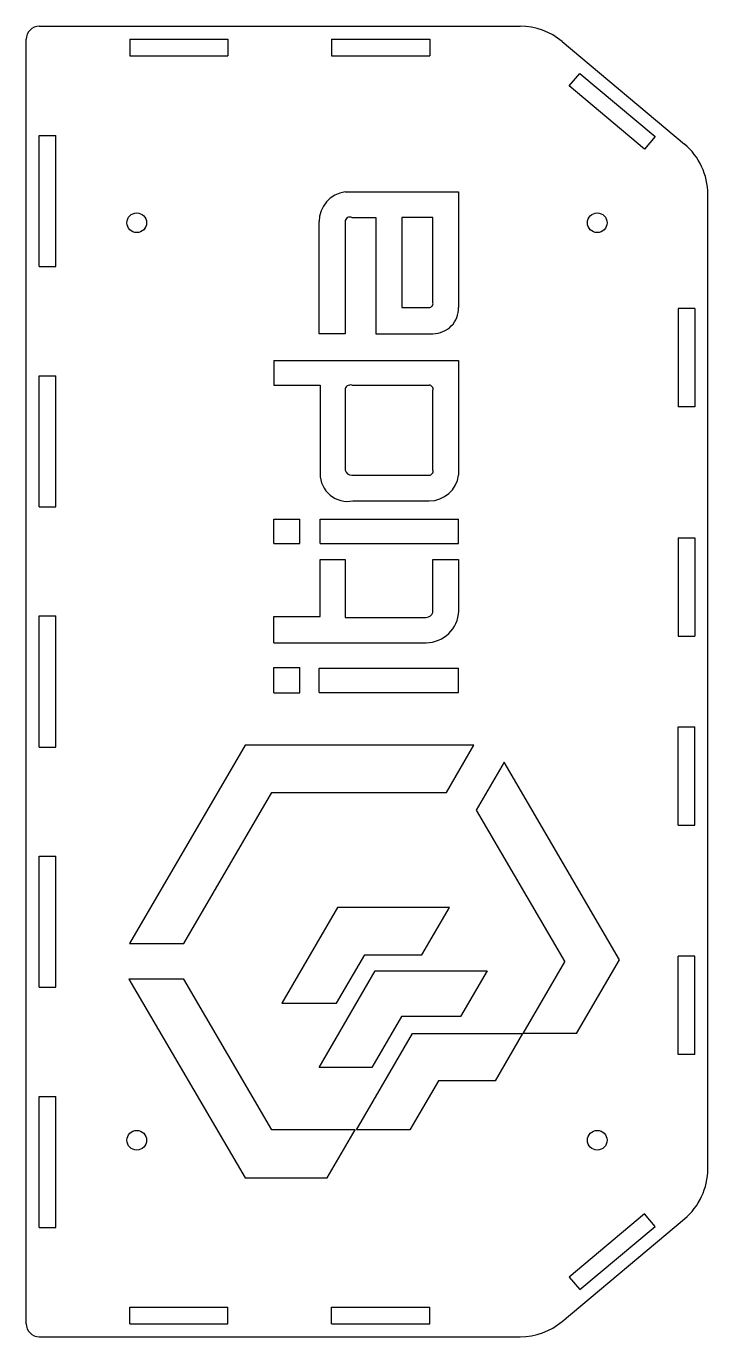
# Model space of a CAD drawing. Header units: millimetres. Extents: x -52 to 52, y -100 to 100.
import ezdxf

# ---------------------------------------------------------------- set-up
doc = ezdxf.new("R2010")
doc.units = ezdxf.units.MM

msp = doc.modelspace()

# ---------------------------------------------------------------- linework, layer by layer
at = {"color": 7, "linetype": 'Continuous', "lineweight": 25}
for p, q in [((-50, 100), (23.36, 100)), ((-52, -98), (-52, 98)), ((-36.21, 98), (-21.21, 98)), ((-36.21, 98), (-36.21, 95.5)), ((-21.21, 98), (-21.21, 95.5)), ((-5.42, 98), (9.58, 98)), ((-5.42, 98), (-5.42, 95.5)), ((9.58, 98), (9.58, 95.5)), ((29.79, 97.66), (48.43, 82.02)), ((-36.21, 95.5), (-21.21, 95.5)), ((-5.42, 95.5), (9.58, 95.5)), ((30.86, 90.88), (32.47, 92.8)), ((32.47, 92.8), (43.96, 83.16)), ((42.35, 81.24), (30.86, 90.88)), ((-50, 83.33), (-47.5, 83.33)), ((-50, 63.33), (-50, 83.33)), ((-47.5, 63.33), (-47.5, 83.33)), ((43.96, 83.16), (42.35, 81.24)), ((-3.34, 74.74), (13.98, 74.74)), ((13.98, 74.74), (13.98, 57.08)), ((52, -74.36), (52, 74.36)), ((-7.32, 53.08), (-7.32, 70.18)), ((-3.34, 70.18), (-3.34, 53.08)), ((-2.31, 70.8), (1.34, 70.8)), ((1.34, 70.8), (1.34, 53.08)), ((5.34, 70.8), (5.34, 57.08)), ((10.07, 70.8), (5.34, 70.8)), ((10.07, 57.77), (10.07, 70.8)), ((-50, 63.33), (-47.5, 63.33)), ((5.34, 57.08), (9.48, 57.08)), ((50, 56.92), (47.5, 56.92)), ((47.5, 56.92), (47.5, 41.92)), ((50, 56.92), (50, 41.92)), ((-3.34, 53.08), (-7.32, 53.08)), ((1.34, 53.08), (10.07, 53.08)), ((-14.2, 49.01), (13.98, 49.01)), ((-14.2, 49.01), (-14.2, 45.22)), ((13.98, 49.01), (13.98, 31.49)), ((-50, 46.67), (-47.5, 46.67)), ((-50, 26.67), (-50, 46.67)), ((-47.5, 26.67), (-47.5, 46.67)), ((-14.2, 45.22), (-7.16, 45.22)), ((-7.16, 45.22), (-7.16, 31.7)), ((-3.34, 44.46), (-3.34, 32.25)), ((-2.31, 45.22), (9.48, 45.22)), ((10.07, 32.25), (10.07, 44.46)), ((50, 41.92), (47.5, 41.92)), ((-2.31, 31.49), (9.48, 31.49)), ((-50, 26.67), (-47.5, 26.67)), ((-2.15, 27.56), (9.5, 27.56)), ((-14.2, 24.79), (-10.25, 24.79)), ((-14.2, 21.04), (-14.2, 24.79)), ((-10.25, 21.04), (-10.25, 24.79)), ((-7.16, 24.79), (13.98, 24.79)), ((-7.16, 21.04), (-7.16, 24.79)), ((13.98, 21.04), (13.98, 24.79)), ((-14.2, 21.04), (-10.25, 21.04)), ((-7.16, 21.04), (13.98, 21.04)), ((47.5, 21.92), (50, 21.92)), ((47.5, 21.92), (47.5, 6.92)), ((50, 21.92), (50, 6.92)), ((-7.16, 18.63), (-3.34, 18.63)), ((-7.16, 9.93), (-7.16, 18.63)), ((-3.34, 18.63), (-3.34, 9.79)), ((10.07, 18.63), (13.98, 18.63)), ((10.07, 10.54), (10.07, 18.63)), ((13.98, 18.63), (13.98, 10.75)), ((-50, 10), (-47.5, 10)), ((-50, -10), (-50, 10)), ((-47.5, -10), (-47.5, 10)), ((-14.2, 9.93), (-7.16, 9.93)), ((-14.2, 5.92), (-14.2, 9.93)), ((-3.34, 9.79), (9.02, 9.79)), ((47.5, 6.92), (50, 6.92)), ((-14.2, 5.92), (9.02, 5.92)), ((-14.2, 2.12), (-10.25, 2.12)), ((-14.2, -1.74), (-14.2, 2.12)), ((-10.25, -1.74), (-10.25, 2.12)), ((-7.32, 2.05), (13.98, 2.05)), ((-7.32, -1.69), (-7.32, 2.05)), ((13.98, -1.69), (13.98, 2.05)), ((-14.2, -1.74), (-10.25, -1.74)), ((-7.32, -1.69), (13.98, -1.69)), ((47.5, -6.92), (50, -6.92)), ((47.5, -21.92), (47.5, -6.92)), ((50, -21.92), (50, -6.92)), ((-50, -10), (-47.5, -10)), ((-18.58, -9.72), (-36.22, -39.98)), ((16.31, -9.72), (-18.58, -9.72)), ((12.11, -16.93), (16.31, -9.72)), ((20.95, -12.32), (16.68, -19.65)), ((38.55, -42.46), (20.95, -12.32)), ((-27.95, -39.98), (-14.52, -16.93)), ((-14.52, -16.93), (12.11, -16.93)), ((16.68, -19.65), (30.19, -42.79)), ((47.5, -21.92), (50, -21.92)), ((-50, -26.67), (-47.5, -26.67)), ((-50, -46.67), (-50, -26.67)), ((-47.5, -46.67), (-47.5, -26.67)), ((-4.49, -34.49), (-12.99, -49.08)), ((12.57, -34.49), (-4.49, -34.49)), ((8.37, -41.69), (12.57, -34.49)), ((-36.22, -39.98), (-27.95, -39.98)), ((-4.64, -49.08), (-0.34, -41.69)), ((-0.34, -41.69), (8.37, -41.69)), ((50, -41.92), (47.5, -41.92)), ((47.5, -56.92), (47.5, -41.92)), ((50, -56.92), (50, -41.92)), ((23.82, -53.73), (30.19, -42.79)), ((31.99, -53.73), (38.55, -42.46)), ((-27.95, -45.4), (-36.34, -45.4)), ((-36.34, -45.4), (-18.61, -75.76)), ((-14.51, -68.43), (-27.95, -45.4)), ((-7.32, -58.9), (1.27, -44.16)), ((1.27, -44.16), (18.32, -44.16)), ((18.32, -44.16), (14.26, -51.14)), ((-50, -46.67), (-47.5, -46.67)), ((-12.99, -49.08), (-4.64, -49.08)), ((5.25, -51.14), (0.72, -58.9)), ((14.26, -51.14), (5.25, -51.14)), ((-1.62, -68.43), (6.94, -53.73)), ((6.94, -53.73), (23.74, -53.73)), ((23.74, -53.73), (19.54, -60.94)), ((31.99, -53.73), (23.82, -53.73)), ((50, -56.92), (47.5, -56.92)), ((0.72, -58.9), (-7.32, -58.9)), ((10.91, -60.94), (6.55, -68.43)), ((19.54, -60.94), (10.91, -60.94)), ((-50, -63.33), (-47.5, -63.33)), ((-50, -83.33), (-50, -63.33)), ((-47.5, -83.33), (-47.5, -63.33)), ((-1.8, -68.43), (-14.51, -68.43)), ((-6.08, -75.76), (-1.8, -68.43)), ((6.55, -68.43), (-1.62, -68.43)), ((-18.61, -75.76), (-6.08, -75.76)), ((42.35, -81.24), (30.86, -90.88)), ((43.96, -83.16), (42.35, -81.24)), ((-50, -83.33), (-47.5, -83.33)), ((29.79, -97.66), (48.43, -82.02)), ((32.47, -92.8), (43.96, -83.16)), ((30.86, -90.88), (32.47, -92.8)), ((-36.21, -95.5), (-21.21, -95.5)), ((-36.21, -98), (-36.21, -95.5)), ((-21.21, -98), (-21.21, -95.5)), ((-5.42, -98), (-5.42, -95.5)), ((-5.42, -95.5), (9.58, -95.5)), ((9.58, -98), (9.58, -95.5)), ((-36.21, -98), (-21.21, -98)), ((-5.42, -98), (9.58, -98)), ((-50, -100), (23.36, -100))]:
    msp.add_line(p, q, dxfattribs=at)
for centre in [(-35.13, 70), (35.13, 70), (-35.13, -70), (35.13, -70)]:
    msp.add_circle(centre, 1.5, dxfattribs=at)
for centre, radius, start, end in [((-50, 98), 2, 90, 180), ((23.36, 90), 10, 50, 90), ((42, 74.36), 10, 0, 50), ((-2.72, 70.18), 4.59, 97.7479, 180), ((-2.64, 70.18), 0.704, 61.8328, 180), ((9.48, 57.68), 0.597, 270, 8.8933), ((10.07, 56.99), 3.91, 270, 1.3007), ((-2.55, 44.46), 0.796, 72.4053, 180), ((9.48, 44.61), 0.609, 345.7588, 90), ((-2.31, 32.58), 1.09, 197.5947, 270), ((9.48, 32.1), 0.609, 270, 14.2412), ((-2.95, 31.7), 4.21, 180, 280.8999), ((9.5, 32.08), 4.52, 270, 352.5164), ((9.02, 10.89), 4.97, 270, 358.4574), ((9.02, 10.9), 1.11, 270, 341.1426), ((42, -74.36), 10, 310, 0), ((-50, -98), 2, 180, 270), ((23.36, -90), 10, 270, 310)]:
    msp.add_arc(centre, radius, start, end, dxfattribs=at)

doc.saveas('drawing.dxf')
